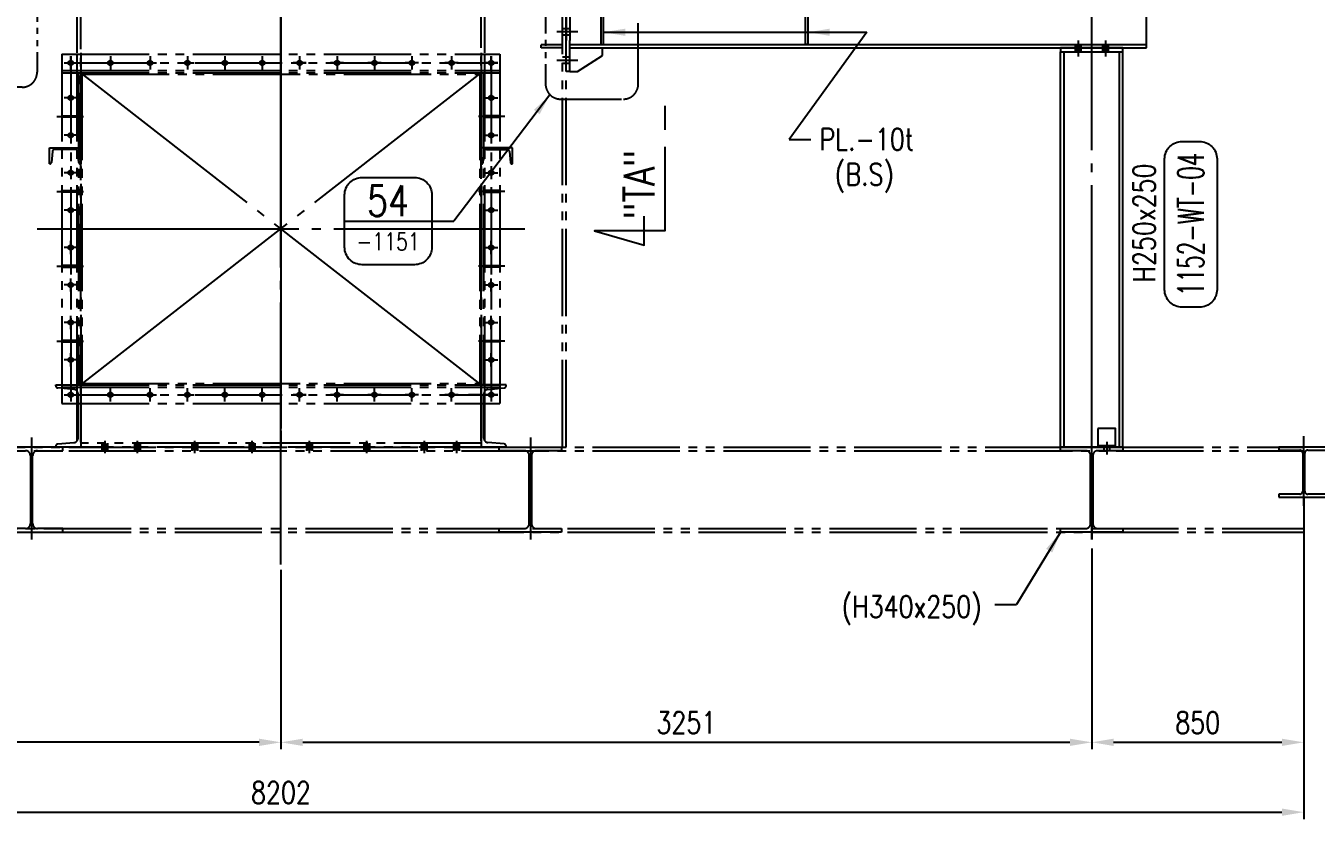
# Model space of a CAD drawing. Header units: millimetres. Extents: x 0 to 134087, y -49114 to 20834.
# Drawn here: x 70035 to 75209, y 8170 to 11349 of the extents above; entities that cross this region are included whole.
import ezdxf
from ezdxf.enums import TextEntityAlignment as Align

# ---------------------------------------------------------------- set-up
doc = ezdxf.new("R2010")
doc.units = ezdxf.units.MM
doc.header["$LTSCALE"] = 35
for name, pattern in [('JNK-CENTER', [34, 30, -1.5, 1, -1.5]), ('JNK-HIDDEN', [3, 2, -1]), ('JNK-PHANTOM', [15, 10, -1, 1, -1, 1, -1]), ('PH2', [15, 10, -1, 1, -1, 1, -1])]:
    doc.linetypes.add(name, pattern=pattern)
for name, color, linetype in [('CEN-R', 1, 'JNK-CENTER'), ('CON-C', 4, 'Continuous'), ('CON-G', 3, 'Continuous'), ('CON-W', 7, 'Continuous'), ('CON-Y', 2, 'Continuous'), ('det', 2, 'PH2'), ('Dim-W', 7, 'Continuous'), ('HID-Y', 2, 'JNK-HIDDEN'), ('PHA-M', 6, 'JNK-PHANTOM'), ('STL-OBJT', 7, 'Continuous'), ('TXTT-C', 4, 'Continuous')]:
    doc.layers.add(name, color=color, linetype=linetype)
doc.styles.add('SIMPLEX', font='simplex.shx', dxfattribs={"width": 0.8})
doc.dimstyles.new('DIM35', dxfattribs={"dimscale": 35, "dimtxt": 2.5, "dimasz": 2.5, "dimexe": 0.8, "dimexo": 1, "dimgap": 1, "dimtad": 1, "dimdec": 1, "dimdsep": 46, "dimtxsty": 'SIMPLEX', "dimcen": 0, "dimclrd": 7, "dimclre": 7, "dimclrt": 2, "dimadec": 1, "dimazin": 2, "dimtfac": 1, "dimtdec": 1, "dimtix": 1, "dimtmove": 2, "dimatfit": 2, "dimfxl": 1, "dimtfill": 1, "dimarcsym": 1})

# ---------------------------------------------------------------- blocks, each defined once
blk = doc.blocks.new('*D683')
at = {"layer": 'DEFPOINTS', "color": 0, "transparency": 16777216}
for p in [(66956.6, 9432.7), (75158.6, 9408.5), (75158.6, 8197.8)]:
    blk.add_point(p, dxfattribs=at)
at = {"layer": 'Dim-W', "color": 7, "linetype": 'ByBlock', "lineweight": -2, "transparency": 16777216}
for p, q in [((66956.6, 9397.7), (66956.6, 8169.8)), ((75158.6, 9373.5), (75158.6, 8169.8)), ((67044.1, 8197.8), (75071.1, 8197.8))]:
    blk.add_line(p, q, dxfattribs=at)
at = {"layer": 'Dim-W', "color": 7, "transparency": 16777216}
for points in [[(67044.1, 8212.3), (67044.1, 8183.2), (66956.6, 8197.8)], [(75071.1, 8212.3), (75071.1, 8183.2), (75158.6, 8197.8)]]:
    blk.add_solid(points, dxfattribs=at)
at = {"layer": 'Dim-W', "color": 2, "transparency": 16777216, "insert": (71057.6, 8276.5), "char_height": 87.5, "attachment_point": 5, "style": 'SIMPLEX', "bg_fill": 3, "box_fill_scale": 1.1, "bg_fill_color": 256, "bg_fill_true_color": 13158600, "bg_fill_transparency": 0}
blk.add_mtext('8202', dxfattribs=at)
blk = doc.blocks.new('*D684')
at = {"layer": 'DEFPOINTS', "color": 0, "transparency": 16777216}
for p in [(67806.6, 9300.7), (71057.6, 9203.6), (67806.6, 8477.8)]:
    blk.add_point(p, dxfattribs=at)
at = {"layer": 'Dim-W', "color": 7, "linetype": 'ByBlock', "lineweight": -2, "transparency": 16777216}
for p, q in [((67806.6, 9265.7), (67806.6, 8449.8)), ((71057.6, 9168.6), (71057.6, 8449.8)), ((70970.1, 8477.8), (67894.1, 8477.8))]:
    blk.add_line(p, q, dxfattribs=at)
at = {"layer": 'Dim-W', "color": 7, "transparency": 16777216}
for points in [[(67894.1, 8492.3), (67894.1, 8463.2), (67806.6, 8477.8)], [(70970.1, 8492.3), (70970.1, 8463.2), (71057.6, 8477.8)]]:
    blk.add_solid(points, dxfattribs=at)
at = {"layer": 'Dim-W', "color": 2, "transparency": 16777216, "insert": (69432.1, 8556.5), "char_height": 87.5, "attachment_point": 5, "style": 'SIMPLEX', "bg_fill": 3, "box_fill_scale": 1.1, "bg_fill_color": 256, "bg_fill_true_color": 13158600, "bg_fill_transparency": 0}
blk.add_mtext('3251', dxfattribs=at)
blk = doc.blocks.new('*D685')
at = {"layer": 'DEFPOINTS', "color": 0, "transparency": 16777216}
for p in [(74308.6, 9289.4), (71057.6, 9203.6), (74308.6, 8477.8)]:
    blk.add_point(p, dxfattribs=at)
at = {"layer": 'Dim-W', "color": 7, "linetype": 'ByBlock', "lineweight": -2, "transparency": 16777216}
for p, q in [((74308.6, 9254.4), (74308.6, 8449.8)), ((71057.6, 9168.6), (71057.6, 8449.8)), ((71145.1, 8477.8), (74221.1, 8477.8))]:
    blk.add_line(p, q, dxfattribs=at)
at = {"layer": 'Dim-W', "color": 7, "transparency": 16777216}
for points in [[(71145.1, 8492.3), (71145.1, 8463.2), (71057.6, 8477.8)], [(74221.1, 8492.3), (74221.1, 8463.2), (74308.6, 8477.8)]]:
    blk.add_solid(points, dxfattribs=at)
at = {"layer": 'Dim-W', "color": 2, "transparency": 16777216, "insert": (72683.1, 8556.5), "char_height": 87.5, "attachment_point": 5, "style": 'SIMPLEX', "bg_fill": 3, "box_fill_scale": 1.1, "bg_fill_color": 256, "bg_fill_true_color": 13158600, "bg_fill_transparency": 0}
blk.add_mtext('3251', dxfattribs=at)
blk = doc.blocks.new('A$C0ED36BC4')
at = {"layer": 'CEN-R'}
for p, q in [((-1000, 39.1), (-1000, -369.6)), ((-1000, 0), (-1000, -369.6)), ((-1000, 0), (-1000, -369.6)), ((-1000, 0), (-1000, -369.6)), ((1000, 39.1), (1000, -369.6)), ((1000, 39.1), (1000, -369.6)), ((3251, -369.6), (3251, 39.1)), ((4101, -235), (4101, 43.6)), ((3251, -100), (3251, -369.6))]:
    blk.add_line(p, q, dxfattribs=at)
at = {"layer": 'PHA-M'}
blk.add_line((3376, 0), (3126, 0), dxfattribs=at)
for points in [[(-875, -340), (-875, -326), (-975.5, -326, -0.414214), (-995.5, -306), (-995.5, -34, -0.414214), (-975.5, -14), (-875, -14), (-875, 0), (-1125, 0), (-1125, -14), (-1024.5, -14, -0.414214), (-1004.5, -34), (-1004.5, -306, -0.414214), (-1024.5, -326), (-1125, -326), (-1125, -340)], [(875, -340), (875, -326), (975.5, -326, 0.414214), (995.5, -306), (995.5, -34, 0.414214), (975.5, -14), (875, -14), (875, 0), (1125, 0), (1125, -14), (1024.5, -14, 0.414214), (1004.5, -34), (1004.5, -306, 0.414214), (1024.5, -326), (1125, -326), (1125, -340)], [(3126, -340), (3126, -326), (3226.5, -326, 0.414214), (3246.5, -306), (3246.5, -34, 0.414214), (3226.5, -14), (3126, -14), (3126, 0), (3376, 0), (3376, -14), (3275.5, -14, 0.414214), (3255.5, -34), (3255.5, -306, 0.414214), (3275.5, -326), (3376, -326), (3376, -340)], [(4097, -24), (4097, -176, -0.414214), (4085, -188), (4001, -188), (4001, -200), (4101, -200), (4201, -200), (4201, -188), (4117, -188, -0.414214), (4105, -176), (4105, -24, -0.414214), (4117, -12), (4201, -12), (4201, 0), (4101, 0), (4001, 0), (4001, -12), (4085, -12, -0.414214)]]:
    blk.add_lwpolyline(points, format="xyb", close=True, dxfattribs=at)
blk = doc.blocks.new('SECMARK2')
at = {"layer": 'TXTT-C'}
blk.add_line((0, 0), (-2.72, 0), dxfattribs=at)
blk.add_lwpolyline([(-4.67, 0), (-14.32, 0), (-14.32, 8.05), (-15.93, 2.38), (-12.63, 2.38)], dxfattribs=at)
at = {"layer": 'TXTT-C', "style": 'SIMPLEX', "width": 1.17}
blk.add_attdef('TAG', text='', height=3.5, dxfattribs=at).set_placement((-7.82, 1.36), align=Align.CENTER)
blk = doc.blocks.new('DUCT-TAG')
at = {"layer": 'CON-G'}
blk.add_lwpolyline([(-9.49, -1), (-9.49, 1, -0.414214), (-7.49, 3), (7.49, 3, -0.414214), (9.49, 1), (9.49, -1, -0.414214), (7.49, -3), (-7.49, -3, -0.414214)], format="xyb", close=True, dxfattribs=at)
at = {"layer": 'CON-G', "style": 'SIMPLEX', "width": 1.246304}
blk.add_attdef('NAME', text='', height=3, dxfattribs=at).set_placement((-8.19, -1.5), (8.19, -1.5), align=Align.FIT)
at = {"layer": 'CON-Y', "style": 'SIMPLEX'}
blk.add_attdef('ELEVATION', text='', height=2, dxfattribs=at).set_placement((0, -6.02), align=Align.CENTER)
blk = doc.blocks.new('*D700')
at = {"color": 7, "linetype": 'ByBlock', "lineweight": -2, "transparency": 16777216}
for p, q in [((75158.6, 9338.5), (75158.6, 8449.8)), ((74308.6, 9219.4), (74308.6, 8449.8)), ((74396.1, 8477.8), (75071.1, 8477.8))]:
    blk.add_line(p, q, dxfattribs=at)
at = {"color": 7, "transparency": 16777216}
for points in [[(74396.1, 8492.3), (74396.1, 8463.2), (74308.6, 8477.8)], [(75071.1, 8492.3), (75071.1, 8463.2), (75158.6, 8477.8)]]:
    blk.add_solid(points, dxfattribs=at)
at = {"layer": 'DEFPOINTS', "color": 0, "transparency": 16777216}
for p in [(75158.6, 9373.5), (74308.6, 9254.4), (75158.6, 8477.8)]:
    blk.add_point(p, dxfattribs=at)
at = {"color": 2, "transparency": 16777216, "insert": (74733.6, 8556.5), "char_height": 87.5, "attachment_point": 5, "style": 'SIMPLEX', "bg_fill": 3, "box_fill_scale": 1.1, "bg_fill_color": 256, "bg_fill_true_color": 13158600, "bg_fill_transparency": 0}
blk.add_mtext('850', dxfattribs=at)
blk = doc.blocks.new('A$C326477C4')
at = {"layer": 'CEN-R'}
blk.add_line((35, -54), (35, -104), dxfattribs=at)
at = {"layer": 'CON-G', "ltscale": 0.5}
for p, q in [((70, -69), (0, -69)), ((70, -75), (0, -75))]:
    blk.add_line(p, q, dxfattribs=at)
blk.add_lwpolyline([(0, 0), (0, -75), (70, -75), (70, 0), (0, 0)], dxfattribs=at)
at = {"layer": 'CON-Y'}
for p, q in [((23.5, -69), (23.5, -89)), ((46.5, -69), (46.5, -89))]:
    blk.add_line(p, q, dxfattribs=at)
blk = doc.blocks.new('det-tag')
at = {"layer": 'CON-Y'}
blk.add_line((5, 0), (-5, 0), dxfattribs=at)
blk.add_lwpolyline([(-3, -5), (3, -5, 0.414214), (5, -3), (5, 3, 0.414214), (3, 5), (-3, 5, 0.414214), (-5, 3), (-5, -3, 0.414214)], format="xyb", close=True, dxfattribs=at)
at = {"layer": 'CON-G', "style": 'SIMPLEX', "width": 0.8}
blk.add_attdef('TAG', text='', height=3.5, dxfattribs=at).set_placement((0.02, 0.58), align=Align.CENTER)
at = {"layer": 'CON-Y', "style": 'SIMPLEX', "width": 0.8}
blk.add_attdef('-8888', text='', height=2, dxfattribs=at).set_placement((0, -3.34), align=Align.CENTER)
blk = doc.blocks.new('A$C3FE727CB')
at = {"layer": 'PHA-M'}
h = blk.add_hatch(color=256, dxfattribs=at)
h.paths.add_polyline_path([(-705, 16), (-716.5, 16), (-716.5, 0), (-705, 0)])
h.paths.add_polyline_path([(-693.5, 16), (-705, 16), (-705, 0), (-693.5, 0)])
h.paths.add_polyline_path([(-693.5, 0), (-705, 0), (-705, -14), (-693.5, -14)])
h.paths.add_polyline_path([(-705, 0), (-716.5, 0), (-716.5, -14), (-705, -14)])
h = blk.add_hatch(color=256, dxfattribs=at)
h.paths.add_polyline_path([(-575, 16), (-586.5, 16), (-586.5, 0), (-575, 0)])
h.paths.add_polyline_path([(-563.5, 16), (-575, 16), (-575, 0), (-563.5, 0)])
h.paths.add_polyline_path([(-563.5, 0), (-575, 0), (-575, -14), (-563.5, -14)])
h.paths.add_polyline_path([(-575, 0), (-586.5, 0), (-586.5, -14), (-575, -14)])
h = blk.add_hatch(color=256, dxfattribs=at)
h.paths.add_polyline_path([(-345, 16), (-356.5, 16), (-356.5, 0), (-345, 0)])
h.paths.add_polyline_path([(-333.5, 16), (-345, 16), (-345, 0), (-333.5, 0)])
h.paths.add_polyline_path([(-333.5, 0), (-345, 0), (-345, -14), (-333.5, -14)])
h.paths.add_polyline_path([(-345, 0), (-356.5, 0), (-356.5, -14), (-345, -14)])
h = blk.add_hatch(color=256, dxfattribs=at)
h.paths.add_polyline_path([(-115, 16), (-126.5, 16), (-126.5, 0), (-115, 0)])
h.paths.add_polyline_path([(-103.5, 16), (-115, 16), (-115, 0), (-103.5, 0)])
h.paths.add_polyline_path([(-103.5, 0), (-115, 0), (-115, -14), (-103.5, -14)])
h.paths.add_polyline_path([(-115, 0), (-126.5, 0), (-126.5, -14), (-115, -14)])
h = blk.add_hatch(color=256, dxfattribs=at)
h.paths.add_polyline_path([(115, 16), (126.5, 16), (126.5, 0), (115, 0)])
h.paths.add_polyline_path([(103.5, 16), (115, 16), (115, 0), (103.5, 0)])
h.paths.add_polyline_path([(103.5, 0), (115, 0), (115, -14), (103.5, -14)])
h.paths.add_polyline_path([(115, 0), (126.5, 0), (126.5, -14), (115, -14)])
h = blk.add_hatch(color=256, dxfattribs=at)
h.paths.add_polyline_path([(345, 16), (356.5, 16), (356.5, 0), (345, 0)])
h.paths.add_polyline_path([(333.5, 16), (345, 16), (345, 0), (333.5, 0)])
h.paths.add_polyline_path([(333.5, 0), (345, 0), (345, -14), (333.5, -14)])
h.paths.add_polyline_path([(345, 0), (356.5, 0), (356.5, -14), (345, -14)])
h = blk.add_hatch(color=256, dxfattribs=at)
h.paths.add_polyline_path([(575, 16), (586.5, 16), (586.5, 0), (575, 0)])
h.paths.add_polyline_path([(563.5, 16), (575, 16), (575, 0), (563.5, 0)])
h.paths.add_polyline_path([(563.5, 0), (575, 0), (575, -14), (563.5, -14)])
h.paths.add_polyline_path([(575, 0), (586.5, 0), (586.5, -14), (575, -14)])
h = blk.add_hatch(color=256, dxfattribs=at)
h.paths.add_polyline_path([(705, 16), (716.5, 16), (716.5, 0), (705, 0)])
h.paths.add_polyline_path([(693.5, 16), (705, 16), (705, 0), (693.5, 0)])
h.paths.add_polyline_path([(693.5, 0), (705, 0), (705, -14), (693.5, -14)])
h.paths.add_polyline_path([(705, 0), (716.5, 0), (716.5, -14), (705, -14)])
at = {"layer": 'CEN-R'}
for p, q in [((0, 8395.7), (0, 0)), ((0, 1675), (0, 75)), ((803, 250), (-803, 1500)), ((-803, 250), (803, 1500)), ((-978, 875), (978, 875))]:
    blk.add_line(p, q, dxfattribs=at)
at = {"layer": 'PHA-M'}
for p, q in [((-803, 20), (-803, 8244)), ((803, 25), (803, 8244)), ((1129, 0), (1129, 3335)), ((1143, 0), (1143, 3335)), ((-817, 1580), (-817, 2230)), ((817, 1580), (817, 2230)), ((-878, 1575), (878, 1575)), ((-878, 1575), (-878, 175)), ((-843, 1513.5), (-843, 1566.5)), ((-843, 1566.5), (-843, 183.5)), ((-817, 175), (-817, 1580)), ((-803, 1580), (-803, 175)), ((-684, 1566.5), (-684, 1513.5)), ((-525, 1566.5), (-525, 1513.5)), ((-375, 1566.5), (-375, 1513.5)), ((-225, 1566.5), (-225, 1513.5)), ((-75, 1566.5), (-75, 1513.5)), ((75, 1566.5), (75, 1513.5)), ((225, 1566.5), (225, 1513.5)), ((375, 1566.5), (375, 1513.5)), ((525, 1566.5), (525, 1513.5)), ((684, 1566.5), (684, 1513.5)), ((803, 1580), (803, 175)), ((817, 175), (817, 1580)), ((843, 1513.5), (843, 1566.5)), ((843, 1566.5), (843, 183.5)), ((878, 1575), (878, 175)), ((-878, 1509), (878, 1509)), ((-869.5, 1540), (-816.5, 1540)), ((-869.5, 1540), (869.5, 1540)), ((-710.5, 1540), (-657.5, 1540)), ((-551.5, 1540), (-498.5, 1540)), ((-401.5, 1540), (-348.5, 1540)), ((-251.5, 1540), (-198.5, 1540)), ((-101.5, 1540), (-48.5, 1540)), ((48.5, 1540), (101.5, 1540)), ((101.5, 1540), (48.5, 1540)), ((251.5, 1540), (198.5, 1540)), ((401.5, 1540), (348.5, 1540)), ((551.5, 1540), (498.5, 1540)), ((710.5, 1540), (657.5, 1540)), ((869.5, 1540), (816.5, 1540)), ((-878, 1500), (878, 1500)), ((-812, 1500), (-812, 250)), ((-803, 1500), (-803, 250)), ((-798, 1500), (-798, 250)), ((-798, 1495), (798, 1495)), ((798, 1500), (798, 250)), ((803, 1500), (803, 250)), ((812, 1500), (812, 250)), ((-816.5, 1400), (-869.5, 1400)), ((-843, 1426.5), (-843, 1373.5)), ((816.5, 1400), (869.5, 1400)), ((843, 1426.5), (843, 1373.5)), ((-898, 1325), (-792, 1325)), ((-878, 1328), (-812, 1328)), ((-878, 1322), (-878, 1328)), ((-812, 1322), (-878, 1322)), ((-812, 1328), (-812, 1322)), ((898, 1325), (792, 1325)), ((878, 1328), (812, 1328)), ((812, 1328), (812, 1322)), ((812, 1322), (878, 1322)), ((878, 1322), (878, 1328)), ((-816.5, 1250), (-869.5, 1250)), ((-843, 1276.5), (-843, 1223.5)), ((816.5, 1250), (869.5, 1250)), ((843, 1276.5), (843, 1223.5)), ((-928, 1200), (-865.5, 1200)), ((-928, 1135), (-928, 1200)), ((-865.5, 1193.5), (-906.6, 1193.5)), ((-865.5, 1200), (-803, 1200)), ((-824.4, 1193.5), (-865.5, 1193.5)), ((-803, 1200), (-803, 1135)), ((865.5, 1200), (803, 1200)), ((803, 1200), (803, 1135)), ((824.4, 1193.5), (865.5, 1193.5)), ((928, 1200), (865.5, 1200)), ((865.5, 1193.5), (906.6, 1193.5)), ((928, 1135), (928, 1200)), ((-916.5, 1184.4), (-920.3, 1141.1)), ((-810.7, 1141.1), (-814.5, 1184.4)), ((810.7, 1141.1), (814.5, 1184.4)), ((916.5, 1184.4), (920.3, 1141.1)), ((-927, 1135), (-928, 1135)), ((-816.5, 1100), (-869.5, 1100)), ((-843, 1126.5), (-843, 1073.5)), ((-803, 1135), (-804, 1135)), ((803, 1135), (804, 1135)), ((816.5, 1100), (869.5, 1100)), ((843, 1126.5), (843, 1073.5)), ((927, 1135), (928, 1135)), ((-898, 1025), (-792, 1025)), ((-878, 1028), (-812, 1028)), ((-878, 1022), (-878, 1028)), ((-812, 1022), (-878, 1022)), ((-812, 1028), (-812, 1022)), ((898, 1025), (792, 1025)), ((878, 1028), (812, 1028)), ((812, 1028), (812, 1022)), ((812, 1022), (878, 1022)), ((878, 1022), (878, 1028)), ((-816.5, 950), (-869.5, 950)), ((-843, 976.5), (-843, 923.5)), ((816.5, 950), (869.5, 950)), ((843, 976.5), (843, 923.5)), ((-816.5, 800), (-869.5, 800)), ((-843, 773.5), (-843, 826.5)), ((816.5, 800), (869.5, 800)), ((843, 773.5), (843, 826.5)), ((-898, 725), (-792, 725)), ((-812, 728), (-878, 728)), ((-878, 728), (-878, 722)), ((-812, 722), (-812, 728)), ((898, 725), (792, 725)), ((812, 722), (812, 728)), ((812, 728), (878, 728)), ((878, 728), (878, 722)), ((-878, 722), (-812, 722)), ((-843, 623.5), (-843, 676.5)), ((878, 722), (812, 722)), ((843, 623.5), (843, 676.5)), ((-816.5, 650), (-869.5, 650)), ((-843, 621.5), (-843, 568.5)), ((816.5, 650), (869.5, 650)), ((843, 621.5), (843, 568.5)), ((-843, 473.5), (-843, 526.5)), ((843, 473.5), (843, 526.5)), ((-816.5, 500), (-869.5, 500)), ((816.5, 500), (869.5, 500)), ((-898, 425), (-792, 425)), ((-812, 428), (-878, 428)), ((-878, 428), (-878, 422)), ((-878, 422), (-812, 422)), ((-812, 422), (-812, 428)), ((898, 425), (792, 425)), ((812, 422), (812, 428)), ((812, 428), (878, 428)), ((878, 422), (812, 422)), ((878, 428), (878, 422)), ((-843, 323.5), (-843, 376.5)), ((843, 323.5), (843, 376.5)), ((-816.5, 350), (-869.5, 350)), ((816.5, 350), (869.5, 350)), ((843, 321.5), (843, 268.5)), ((-903, 246.2), (-903, 250)), ((-903, 250), (-803, 250)), ((-829.9, 231.5), (-894.8, 237.2)), ((-878, 250), (878, 250)), ((-878, 241), (878, 241)), ((-869.5, 210), (-816.5, 210)), ((-869.5, 210), (869.5, 210)), ((-843, 236.5), (-843, 183.5)), ((-813.5, 36.4), (-813.5, 213.6)), ((-803, 250), (-803, 0)), ((-798, 255), (798, 255)), ((-710.5, 210), (-657.5, 210)), ((-684, 183.5), (-684, 236.5)), ((-551.5, 210), (-498.5, 210)), ((-525, 183.5), (-525, 236.5)), ((-401.5, 210), (-348.5, 210)), ((-375, 183.5), (-375, 236.5)), ((-251.5, 210), (-198.5, 210)), ((-225, 183.5), (-225, 236.5)), ((-101.5, 210), (-48.5, 210)), ((-75, 183.5), (-75, 236.5)), ((48.5, 210), (101.5, 210)), ((101.5, 210), (48.5, 210)), ((75, 183.5), (75, 236.5)), ((251.5, 210), (198.5, 210)), ((225, 183.5), (225, 236.5)), ((401.5, 210), (348.5, 210)), ((375, 183.5), (375, 236.5)), ((551.5, 210), (498.5, 210)), ((525, 183.5), (525, 236.5)), ((710.5, 210), (657.5, 210)), ((671.5, 210), (724.5, 210)), ((684, 183.5), (684, 236.5)), ((804.5, 210), (751.5, 210)), ((803, 250), (803, 0)), ((903, 250), (803, 250)), ((813.5, 36.4), (813.5, 213.6)), ((869.5, 210), (816.5, 210)), ((829.9, 231.5), (894.8, 237.2)), ((843, 236.5), (843, 183.5)), ((903, 246.2), (903, 250)), ((-878, 175), (878, 175)), ((-817, 25), (-817, 175)), ((817, 25), (817, 175)), ((-903, 0), (-903, 3.8)), ((-803, 0), (-903, 0)), ((-894.8, 12.8), (-829.9, 18.5)), ((-803, 25), (-803, 0)), ((803, 16), (-803, 16)), ((903, 0), (-803, 0)), ((-716.5, -14), (-716.5, 16)), ((-705, -24), (-705, 26)), ((-693.5, -14), (-693.5, 16)), ((-586.5, -14), (-586.5, 16)), ((-575, -24), (-575, 26)), ((-563.5, -14), (-563.5, 16)), ((-356.5, -14), (-356.5, 16)), ((-345, -24), (-345, 26)), ((-333.5, -14), (-333.5, 16)), ((-126.5, -14), (-126.5, 16)), ((-115, -24), (-115, 26)), ((-103.5, -14), (-103.5, 16)), ((103.5, -14), (103.5, 16)), ((115, -24), (115, 26)), ((126.5, -14), (126.5, 16)), ((333.5, -14), (333.5, 16)), ((345, -24), (345, 26)), ((356.5, -14), (356.5, 16)), ((563.5, -14), (563.5, 16)), ((575, -24), (575, 26)), ((586.5, -14), (586.5, 16)), ((693.5, -14), (693.5, 16)), ((705, -24), (705, 26)), ((716.5, -14), (716.5, 16)), ((803, 25), (803, 0)), ((803, 0), (903, 0)), ((894.8, 12.8), (829.9, 18.5)), ((903, 0), (903, 3.8)), ((1143, 0), (1143, 25)), ((-803, 0), (-1143, 0)), ((803, 0), (1143, 0))]:
    blk.add_line(p, q, dxfattribs=at)
for centre in [(-843, 1540), (-684, 1540), (-525, 1540), (-375, 1540), (-225, 1540), (-75, 1540), (75, 1540), (225, 1540), (375, 1540), (525, 1540), (684, 1540), (843, 1540), (-843, 1400), (843, 1400), (-843, 1250), (843, 1250), (-843, 1100), (843, 1100), (-843, 950), (843, 950), (-843, 800), (843, 800), (-843, 650), (843, 650), (-843, 500), (843, 500), (-843, 350), (843, 350), (-843, 210), (-684, 210), (-525, 210), (-375, 210), (-225, 210), (-75, 210), (75, 210), (225, 210), (375, 210), (525, 210), (684, 210), (843, 210)]:
    blk.add_circle(centre, 9.5, dxfattribs=at)
for centre, radius, start, end in [((-906.6, 1183.5), 10, 90, 175), ((-824.4, 1183.5), 10, 5, 90), ((824.4, 1183.5), 10, 90, 175), ((906.6, 1183.5), 10, 5, 90), ((-927, 1141.7), 6.67, 270, 355), ((-804, 1141.7), 6.67, 185, 270), ((804, 1141.7), 6.67, 270, 355), ((927, 1141.7), 6.67, 185, 270), ((-894, 246.2), 9, 180, 265), ((-831.5, 213.6), 18, 0, 85), ((831.5, 213.6), 18, 95, 180), ((894, 246.2), 9, 275, 0), ((-894, 3.8), 9, 95, 180), ((-831.5, 36.4), 18, 275, 0), ((831.5, 36.4), 18, 180, 265), ((894, 3.8), 9, 0, 85)]:
    blk.add_arc(centre, radius, start, end, dxfattribs=at)

msp = doc.modelspace()

# ---------------------------------------------------------------- linework, layer by layer
at = {"layer": 'CEN-R'}
for p, q in [((74308.5727, 9660.5162), (74308.5727, 11510.5162)), ((72247.6803, 11324.5162), (72164.0447, 11324.5162)), ((74253.5727, 11290.1587), (74253.5727, 11226.802)), ((74363.5727, 11290.1587), (74363.5727, 11226.802)), ((72247.6803, 11210.5162), (72164.0447, 11210.5162)), ((72227.0114, 11210.5162), (72185.134, 11210.5162))]:
    msp.add_line(p, q, dxfattribs=at)
at = {"layer": 'CON-G'}
for p, q in [((72200.5727, 11510.5162), (72200.5727, 11290.5162)), ((72216.5727, 11510.5162), (72216.5727, 11290.5162)), ((74528.5727, 11260.5162), (74528.5727, 11510.5162)), ((72200.5727, 11165.5162), (72200.5727, 11290.5162)), ((72216.5727, 11165.5162), (72216.5727, 11290.5162)), ((72216.5727, 11274.5162), (74528.5727, 11274.5162)), ((72216.5727, 11260.5162), (74528.5727, 11260.5162)), ((72246.5727, 11165.5162), (72346.5727, 11230.5162)), ((72346.5727, 11230.5162), (72346.5727, 11260.5162)), ((74183.5727, 9660.5162), (74183.5727, 11244.5162)), ((74197.5727, 9660.5162), (74197.5727, 11244.5162)), ((74419.5727, 9660.5162), (74419.5727, 11244.5162)), ((74433.5727, 9660.5162), (74433.5727, 11244.5162)), ((72216.5727, 11165.5162), (72200.5727, 11165.5162)), ((72216.5727, 11165.5162), (72246.5727, 11165.5162)), ((74433.5727, 9660.5162), (74183.5727, 9660.5162))]:
    msp.add_line(p, q, dxfattribs=at)
for points in [[(72350.5727, 11496.5162), (72340.5727, 11496.5162), (72340.5727, 11274.5162), (72350.5727, 11274.5162)], [(73160.5727, 11496.5162), (73170.5727, 11496.5162), (73170.5727, 11274.5162), (73160.5727, 11274.5162)], [(74433.5727, 11260.5162), (74183.5727, 11260.5162), (74183.5727, 11244.5162), (74433.5727, 11244.5162)]]:
    msp.add_lwpolyline(points, close=True, dxfattribs=at)
at = {"layer": 'CON-W', "const_width": 23}
for points in [[(74253.5727, 11275.5162), (74253.5727, 11244.5162)], [(74363.5727, 11275.5162), (74363.5727, 11244.5162)]]:
    msp.add_lwpolyline(points, dxfattribs=at)
at = {"layer": 'det', "ltscale": 0.7}
for points in [[(69773.8885, 11163.1117), (69773.8885, 11610.4, -0.414213562), (69833.8885, 11670.4), (70019.986, 11670.4, -0.414213562), (70079.986, 11610.4), (70079.986, 11163.1117, -0.414213562), (70019.986, 11103.1117), (69833.8885, 11103.1117, -0.414213562)], [(72490.4529, 11115.4082), (72490.4529, 11562.6966, 0.414213562), (72430.4529, 11622.6966), (72178.7091, 11622.6966, 0.414213562), (72118.7091, 11562.6966), (72118.7091, 11115.4082, 0.414213562), (72178.7091, 11055.4082), (72430.4529, 11055.4082, 0.414213562)]]:
    msp.add_lwpolyline(points, format="xyb", close=True, dxfattribs=at)
at = {"layer": 'HID-Y'}
for p, q in [((72216.5727, 11337.5162), (72186.5727, 11337.5162)), ((72216.5727, 11311.5162), (72186.5727, 11311.5162)), ((72216.5727, 11223.5162), (72186.5727, 11223.5162)), ((72216.5727, 11197.5162), (72186.5727, 11197.5162))]:
    msp.add_line(p, q, dxfattribs=at)
at = {"layer": 'HID-Y', "ltscale": 2}
for p, q in [((74242.0727, 11275.5162), (74242.0727, 11244.5162)), ((74265.0727, 11275.5162), (74265.0727, 11244.5162)), ((74352.0727, 11275.5162), (74352.0727, 11244.5162)), ((74375.0727, 11275.5162), (74375.0727, 11244.5162))]:
    msp.add_line(p, q, dxfattribs=at)
at = {"layer": 'PHA-M'}
for p, q in [((72186.5727, 11272.5162), (72100.5727, 11272.5162)), ((72100.5727, 11260.5162), (72100.5727, 11272.5162)), ((72186.5727, 11260.5162), (72100.5727, 11260.5162)), ((67056.5727, 9660.5162), (75158.5727, 9660.5162)), ((67056.5727, 9646.5162), (75158.5727, 9646.5162))]:
    msp.add_line(p, q, dxfattribs=at)
at = {"layer": 'STL-OBJT'}
for p, q in [((73406.8362, 11323.336), (73094.8472, 10894.129, 0)), ((73094.8472, 10894.129, 0), (73182.3472, 10894.129, 0)), ((71662.9978, 10566.659), (71750.4978, 10566.659))]:
    msp.add_line(p, q, dxfattribs=at)

# ---------------------------------------------------------------- block references
for name, p in [('A$C3FE727CB', (71057.5727, 9660.5162)), ('A$C326477C4', (74333.5727, 9735.5162))]:
    msp.add_blockref(name, p)
at = {"layer": 'CON-W'}
ref = msp.add_blockref('DUCT-TAG', (74705.8647, 10553.8476), dxfattribs=dict(at, xscale=35, yscale=35, zscale=35, rotation=270))
ref.add_attrib('NAME', '1152-WT-04', dxfattribs={"layer": 'CON-G', "height": 105, "rotation": 90, "style": 'SIMPLEX', "width": 0.570448}).set_placement((74758.3647, 10267.1976), (74758.3647, 10840.4976), align=Align.FIT)
at = {"layer": 'STL-OBJT'}
ref = msp.add_blockref('SECMARK2', (72596.9157, 11028.1262), dxfattribs=dict(at, xscale=35, yscale=35, zscale=35, rotation=90))
ref.add_attrib('TAG', '"TA"', (72555.6157, 10573.8262), dxfattribs={"layer": 'CON-C', "height": 122.5, "rotation": 90, "style": 'SIMPLEX', "width": 0.8})
ref = msp.add_blockref('det-tag', (71487.9978, 10566.659), dxfattribs=dict(at, xscale=-35, yscale=35, zscale=35))
ref.add_attrib('TAG', '54', dxfattribs={"layer": 'CON-G', "height": 122.5, "style": 'SIMPLEX', "width": 0.8}).set_placement((71487.1811, 10586.959), align=Align.CENTER)
ref.add_attrib('-8888', '-1151', dxfattribs={"layer": 'CON-Y', "height": 70, "style": 'SIMPLEX', "width": 0.8}).set_placement((71487.9978, 10449.759), align=Align.CENTER)

# ---------------------------------------------------------------- texts
at = {"layer": 'CON-Y', "style": 'SIMPLEX', "width": 0.8}
msp.add_text('H250x250', height=87.5, rotation=90, dxfattribs=at).set_placement((74562.7008, 10320.4711))
at = {"layer": 'STL-OBJT', "color": 2, "style": 'SIMPLEX', "width": 0.8}
for s, p in [('PL.-10t', (73217.3472, 10850.379, 0)), ('(B.S)', (73278.7793, 10710.379, 0))]:
    msp.add_text(s, height=87.5, dxfattribs=at).set_placement(p)

# ---------------------------------------------------------------- dimensions: what is measured, and where the dimension line sits
at = {"layer": 'Dim-W'}
dim = msp.add_linear_dim(base=(75158.5727, 8197.7642), p1=(66956.5727, 9432.7439), p2=(75158.5727, 9408.4506), dimstyle='DIM35', dxfattribs=at)
dim.commit()
dim.dimension.update_dxf_attribs({"geometry": '*D683', "text_midpoint": (71057.5727, 8276.5142)})

# ---------------------------------------------------------------- leaders
at = {"layer": 'CON-W'}
msp.add_leader([(72136.2827, 11072.9818), (71750.4978, 10566.659)], dimstyle='DIM35', override={"dimgap": 1, "dimtad": 0}, dxfattribs=at)
at = {"layer": 'STL-OBJT'}
for points in [[(72350.5727, 11323.336), (73406.8362, 11323.336)], [(73170.5727, 11323.336), (73406.8362, 11323.336)]]:
    msp.add_leader(points, dimstyle='DIM35', override={"dimgap": 1, "dimtad": 0}, dxfattribs=at)

# ---------------------------------------------------------------- next in the draw order: dimensions: what is measured, and where the dimension line sits
at = {"layer": 'Dim-W'}
dim = msp.add_linear_dim(base=(67806.5727, 8477.7642), p1=(71057.5727, 9203.6257), p2=(67806.5727, 9300.7382), dimstyle='DIM35', dxfattribs=at)
dim.commit()
dim.dimension.update_dxf_attribs({"geometry": '*D684', "text_midpoint": (69432.0727, 8556.5142)})

# ---------------------------------------------------------------- next in the draw order: dimensions: what is measured, and where the dimension line sits
dim = msp.add_linear_dim(base=(74308.5727, 8477.7642), p1=(71057.5727, 9203.6257), p2=(74308.5727, 9289.3891), angle=180, dimstyle='DIM35', dxfattribs=at)
dim.commit()
dim.dimension.update_dxf_attribs({"geometry": '*D685', "text_midpoint": (72683.0727, 8556.5142)})

# ---------------------------------------------------------------- next in the draw order: linework, layer by layer
at = {"layer": 'CEN-R'}
msp.add_line((71057.5727, 9190.1303), (71057.5727, 18793.5382), dxfattribs=at)
at = {"layer": 'STL-OBJT'}
msp.add_line((73919.8036, 9030.3008), (74007.3036, 9030.3008), dxfattribs=at)

# ---------------------------------------------------------------- next in the draw order: block references
msp.add_blockref('A$C0ED36BC4', (71057.5727, 9660.5162))

# ---------------------------------------------------------------- next in the draw order: texts
at = {"layer": 'CON-W', "color": 2, "style": 'SIMPLEX', "width": 0.8}
msp.add_text('(H340x250)', height=87.5, dxfattribs=at).set_placement((73586.785, 8977.5951, 0), align=Align.CENTER)

# ---------------------------------------------------------------- next in the draw order: leaders
at = {"layer": 'CON-W'}
msp.add_leader([(74183.5727, 9320.5162), (74007.3036, 9030.3008)], dimstyle='DIM35', override={"dimgap": 1, "dimtad": 0}, dxfattribs=at)

# ---------------------------------------------------------------- next in the draw order: dimensions: what is measured, and where the dimension line sits
dim = msp.add_linear_dim(base=(75158.5727, 8477.7642), p1=(74308.5727, 9254.3891), p2=(75158.5727, 9373.4506), dimstyle='DIM35')
dim.commit()
dim.dimension.update_dxf_attribs({"geometry": '*D700', "text_midpoint": (74733.5727, 8556.5142)})

# ---------------------------------------------------------------- next in the draw order: linework, layer by layer
at = {"layer": 'PHA-M'}
for p, q in [((75158.5727, 9460.5162), (75158.5727, 9320.5162)), ((66956.5727, 9334.5162), (75158.5727, 9334.5162)), ((66956.5727, 9320.5162), (75158.5727, 9320.5162))]:
    msp.add_line(p, q, dxfattribs=at)

doc.saveas('drawing.dxf')
